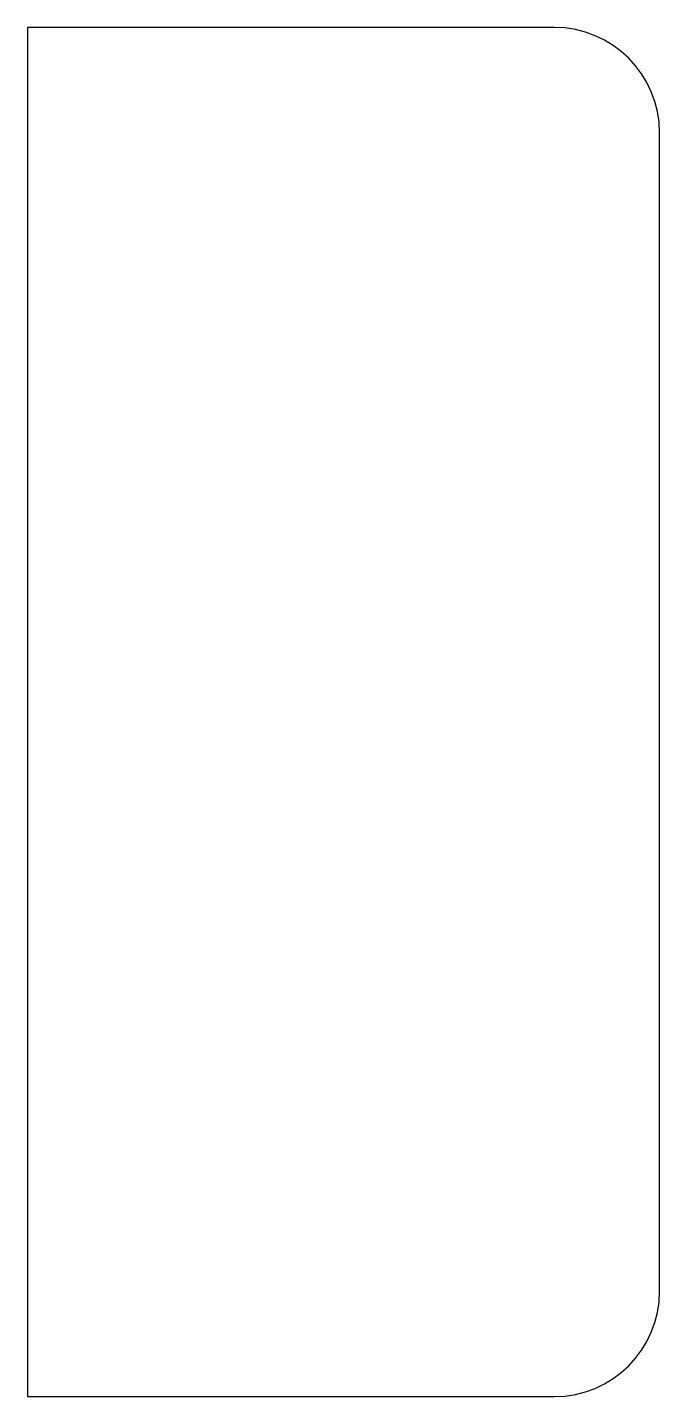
# Model space of a CAD drawing. Header units: millimetres. Extents: x 265 to 295, y 197.3 to 262.3.
import ezdxf

# ---------------------------------------------------------------- set-up
doc = ezdxf.new("R2010")
doc.units = ezdxf.units.MM

msp = doc.modelspace()

# ---------------------------------------------------------------- linework, layer by layer
at = {"color": 7, "linetype": 'Continuous', "lineweight": 25}
for p, q in [((290.004, 262.296), (265.004, 262.296)), ((265.004, 262.296), (265.004, 197.296)), ((295.004, 202.296), (295.004, 257.296)), ((265.004, 197.296), (290.004, 197.296))]:
    msp.add_line(p, q, dxfattribs=at)
for centre, start, end in [((290.004, 257.296), 0, 90), ((290.004, 202.296), 270, 0)]:
    msp.add_arc(centre, 5, start, end, dxfattribs=at)

doc.saveas('drawing.dxf')
